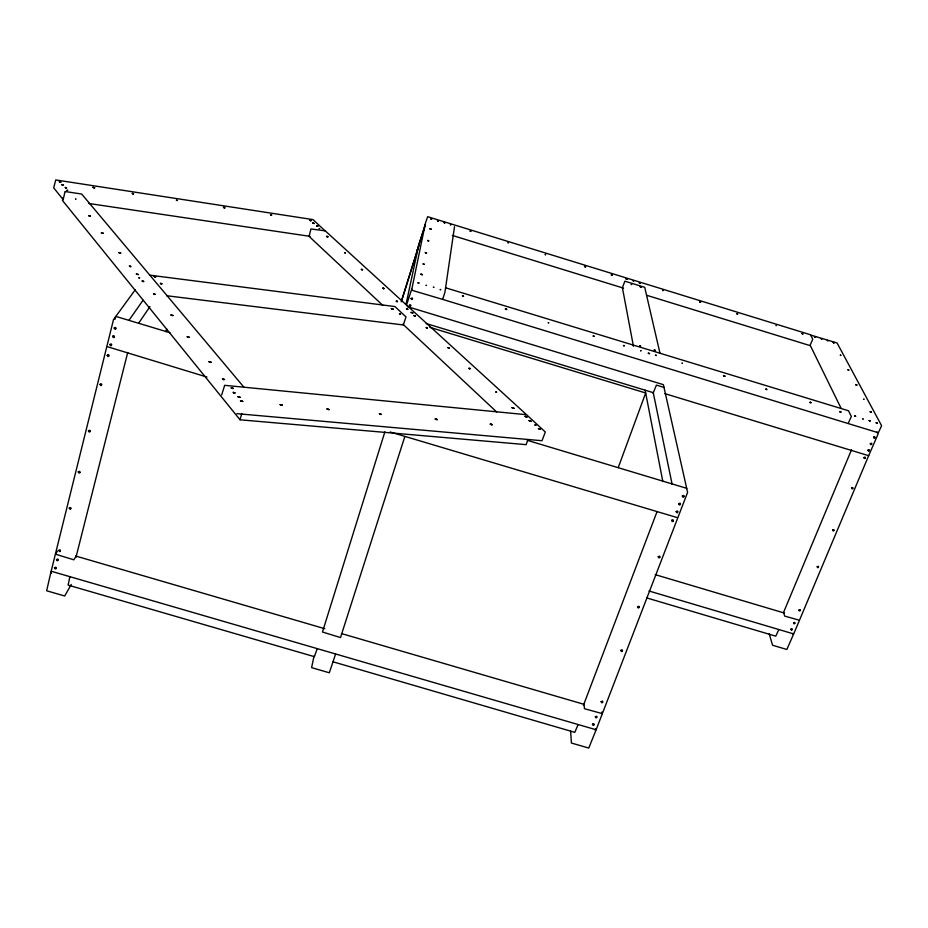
<?xml version="1.0" encoding="UTF-8"?>
<svg xmlns="http://www.w3.org/2000/svg" width="928" height="928" viewBox="0 0 928 928"><rect width="100%" height="100%" fill="white"/><g stroke="black" fill="none" stroke-linecap="round" stroke-linejoin="round"><path stroke-width="1.39" d="M595.788 728.932L595.544 729.547M454.511 226.699L444.941 292.204L442.656 299.396L411.614 290.186L425.407 223.242L427.68 216.688L810.515 334.764L812.742 339.23L809.958 345.576L647.036 295.394M595.764 729.292L595.347 730.603M406.035 304.338L418.853 244.482L425.279 224.448M63.081 197.734L62.443 200.46L240.027 419.792L526.141 444.651L527.928 439.501M63.197 199.578L64.983 191.806M314 656.084L311.611 667.638L329.301 672.777L335.53 654.252M417.519 249.4L417.6 249.33M417.101 251.453L417.252 250.954M51.086 571.497L46.644 590.765L64.693 595.996L71.27 584.478M51.226 570.94L55.251 554.7L57.42 551M106.639 347.304L55.39 554.132L73.822 559.816L76.282 555.907M114.991 319.302L115.664 316.622L135.314 289.71M69.832 576.961L68.104 585.104L314.383 656.676L317.156 648.904M75.945 557.403L127.716 352.501M165.938 331.656L166.657 328.848M417.438 249.876L417.53 249.609M221.688 394.899L224.669 385.329L526.57 414.723L545.328 432.019L541.998 440.73L236.86 413.656M240.027 419.792L241.767 413.563M792.999 634.265L793.115 633.372M417.356 249.968L417.612 249.226L417.38 249.968M417.008 251.581L417.264 250.85M595.277 729.744L595.602 728.909M51.527 571.532L50.936 573.469L51.33 572.274M401.174 301.82L418.98 244.888M401.72 300.579L418.586 246.72M418.458 246.314L424.92 226.212M406.51 305.045L411.742 289.084M384.888 431.845L322.457 632.014L340.506 637.571L404.77 436.705M618.257 467.538L645.679 392.985L429.826 327.306M653.08 393.298L656.409 385.108L663.996 387.417L686.755 488.592M583.434 705.315L657.024 511.688M578.016 724.803L574.803 732.354L333.117 661.826M596.031 730.034L588.758 748.061L571.404 743.026L570.639 731.148M596.24 729.512L602.144 714.166L601.97 711.996M677.533 518.497L602.353 713.632L584.466 708.714L583.99 704.039M783.429 612.735L851.544 449.709M778.743 629.752L775.773 636.179L646.514 597.852M793.591 634.16L786.851 649.484L772.537 645.238L769.277 633.905M793.788 633.72L799.286 620.693M463.49 296.276L462.794 296.032L463.35 296.403M138.666 323.176L149.953 306.6M129.004 320.264L143.051 300.243M397.149 301.496L396.476 301.206L397.022 301.623M426.161 252.903L425.128 252.439L426.254 253.042M383.728 288.55L383.02 288.283L383.542 288.689M876.879 423.087L876.508 423.122M362.268 269.677L361.792 269.607M869.327 420.558L869.942 420.72L869.339 420.686M344.949 252.984C344.311 251.952 346.341 253.796 345.112 252.822M319.789 228.613L318.977 228.508M149.791 275.164L394.957 306.565L406.012 316.97L403.286 324.962L166.727 295.742M802.186 333.732C804.657 334.66 800.504 332.758 802.616 334.034M664.831 393.623L868.666 455.683L878.027 434.188L876.995 431.961M224.518 207.779L223.358 207.35L224.506 207.907M775.866 325.438L776.365 325.682M445.591 287.784L848.505 410.779L851.336 416.463L848.122 423.528L442.668 299.396M810.654 335.054L837.068 342.954L881.6 425.72L878.34 432.761L848.633 423.69M631.098 284.548L631.748 284.56M626.458 279.038L627.502 279.34L626.562 279.154M612.062 275.129C609.383 273.98 613.884 276.115 611.726 274.792M584.791 266.672L585.266 266.614M414.92 316.019L414.213 315.74L415.013 316.193M507.744 242.649L508.416 243.008M450.393 224.831L450.3 224.669M438.341 221.084L438.097 220.887M317.62 226.177L317.132 226.061M856.15 384.795L857.089 385.19L856.44 385.062M133.145 193.755L132.924 193.836M62.269 184.718L63.406 185.032L62.222 184.51M833.495 342.548L834.04 342.826L833.321 342.548M827.405 340.53L827.973 340.727M821.408 338.906L821.93 339.068M814.668 336.736L815.086 336.771M656.166 355.505C653.718 354.6 657.859 355.505 655.76 355.505M655.029 350.448L654.542 350.297M426.95 327.978L426.567 327.897M400.397 314.186C401.163 313.977 397.59 313.084 400.56 314.36M407.45 309.36L406.916 309.337M640.007 283.26L639.682 283.017M172.179 315.543L171.738 315.45M611.981 275.152L611.436 275.059M161.449 283.84L160.788 283.574L161.553 284.014M450.811 224.866L450.637 224.518M271.034 215.029L270.999 214.913M224.066 207.524L225.04 207.86L224.112 207.338M75.876 199.172C76.34 199.253 75.284 198.476 75.574 199.114M93.983 187.746L93.693 187.688M62.675 185.008L61.584 184.544L62.478 184.974M862.982 419.004C863.26 418.563 861.903 418.551 863.202 419.166M223.648 379.552L223.045 379.169L224.611 379.517L222.384 378.96L223.613 379.738M682.382 363.289C681.732 362.79 681.976 362.929 682.266 363.37M648.881 353.522L649.148 353.684M593.491 336.342L593.491 336.238M154.547 294.35L154.326 294.304M414.77 316.019C417.264 316.39 411.997 314.662 414.561 316.088M142.912 281.486L143.921 281.509L141.903 280.987L143.318 281.439L142.692 281.428M397.01 301.496C399.214 301.519 393.89 300.428 397.254 301.67M161.356 283.84C164.175 284.026 158.27 282.611 161.124 283.782M130.28 266.533L129.955 266.44M383.531 288.562C385.92 288.875 380.874 287.344 383.252 288.492M362.071 269.688C364.321 269.793 359.136 268.598 362.082 269.793M326.83 236.628L327.665 236.721L327.027 236.605M428.063 240.735L428.342 240.665M271.266 214.994C273.331 215.052 268.505 214.066 271.463 215.122M132.982 193.743C135.372 193.836 129.897 192.734 133.156 193.882M470.519 231.258L471.111 231.339L470.403 230.921M65.981 187.862L65.598 187.746M176.923 200.494C174.963 199.45 178.547 201.353 176.749 200.065M59.612 181.586L61.004 182.132L60.088 182.074M444.384 222.569L444.616 222.871M88.926 203.499L310.033 236.362M380.387 414.352L379.877 413.992L381.396 414.433L379.297 413.702L380.236 414.491M328.118 409.503L327.99 409.48M65.331 191.562L81.676 194.033L243.971 387.254M876.693 423.087C878.862 423.412 873.816 421.811 876.925 423.249M154.431 294.338C157.574 294.628 151.16 292.97 154.489 294.489M840.014 411.893L840.408 412.078M854.92 416.057L855.106 416.22M448.653 348.035L449.523 348.128L447.679 347.49L448.537 348.139M139.351 278.029C137.704 277.449 140.917 277.692 139.13 278.11M426.764 327.955C429.397 328.315 423.818 326.656 426.892 328.118M407.276 309.337C409.874 309.743 404.689 308.084 407.079 309.279M648.974 353.545C651.282 353.939 646.48 352.338 648.788 353.487M593.758 336.33C595.973 336.551 590.95 335.182 593.92 336.481M654.623 350.436C657.291 350.888 652.697 349.241 654.426 350.355M426.346 285.476C426.81 285.116 425.824 285.232 426.161 285.418M433.515 287.332C434.942 287.587 433.016 286.903 433.434 287.297M463.559 296.438L462.318 295.846L463.13 296.345M421.695 274.595L421.509 274.537M833.75 342.513C835.908 343.441 831.906 341.516 833.553 342.583M423.713 264.283C426.045 264.642 421.335 263.192 423.539 264.225M327.364 236.733L328.152 236.837L327.34 236.524M313.548 223.393L313.455 223.37M428.318 240.828C430.511 241.187 426.103 239.795 428.144 240.77M639.879 283.237C641.886 283.597 637.71 282.228 639.717 283.191M585.208 266.754C587.238 267.16 583.167 265.71 584.976 266.672M430.801 218.846L431.543 219.078M444.512 222.766C446.6 223.126 442.401 221.792 444.35 222.72M233.949 393.066L235.248 392.915L232.998 392.347L234.587 392.834L233.914 392.857M469.626 368.648L469.417 368.567M129.955 266.591C133.423 266.893 127.298 265.234 130.059 266.475M840.536 412.032C842.914 412.67 838.355 410.698 840.269 411.916M855.001 416.092L855.79 416.243L854.491 415.964M89.436 216.096C92.661 216.514 87.162 214.797 89.448 215.98M67.048 190.402C68.66 190.507 66.828 189.95 67.071 190.298M640.401 346.237L639.763 346.028M870.452 412.067L871.044 412.113L870.441 411.951M810.55 402.427C808.288 401.65 813.299 403.204 810.318 402.636M863.922 399.249C864.362 398.97 863.272 398.878 863.817 399.295M425.859 252.857L426.683 252.973L425.778 252.834M327.41 236.362L326.482 236.315L327.271 236.71M423.62 264.26L423.458 264.19M310.323 220.168L311.263 220.678L310.346 220.632M545.444 254.585L545.583 254.852M663.091 290.499C662.488 290.719 663.45 290.162 663.056 290.65M430.395 228.717L431.311 229.204L430.325 229.088M640.946 286.717L639.879 286.566L640.854 287.054M75.887 556.081L324.823 628.72M341.516 633.58L583.503 704.19M51.469 571.312L595.834 729.686M649.008 590.997L793.44 633.87M655.168 574.618L784.206 613.002M206.944 377.058L106.836 346.527L113.518 319.557L115.965 316.448L169.986 332.723M390.108 431.984L677.811 517.766L687.602 492.35L686.662 488.302L527.371 440.336M426.184 323.536L653.254 392.66L672.139 484.335M407.357 306.611L663.381 384.656L664.088 387.707M452.354 235.434L623.558 288.156M821.779 338.836L821.28 339.01M814.946 336.864L815.642 337.015L814.656 336.818M736.658 313.722L737.83 314L737.215 313.571M700.06 302.122C702.113 302.516 697.67 301.229 700.64 301.983M633.488 280.917C634.532 281.254 632.525 280.511 633.372 281.103M840.594 355.227C841.696 355.969 839.388 354.392 840.629 355.47M545.56 254.469L545.096 254.597M438.318 220.806L437.39 220.667L438.062 221.119M430.441 229.054L429.803 228.729L430.72 228.984M856.567 384.784L855.535 384.598L856.544 384.958M870.684 412.067C873.202 412.809 868.631 410.779 870.51 411.986M317.214 226.096C315.091 225.075 320.079 226.652 317.051 226.13M869.571 420.686L870.441 420.871L869.142 420.581M640.297 345.738C638.046 345.761 642.454 346.33 639.891 345.97M766.238 389.412C768.871 389.992 763.674 388.124 766.412 389.574M724.49 375.782L723.538 375.678L724.13 376.037M640.923 350.912C641.619 350.54 640.83 350.54 640.726 350.819M624.115 345.448C621.946 345.529 626.098 345.993 623.778 345.726M548.274 322.851C549.585 322.979 548.274 322.48 548.297 322.758M506.247 309.036L505.192 308.954L506.27 309.256M505.806 309.384L506.862 309.465L505.83 309.291M440.301 289.722C441.658 289.478 439.768 289.374 440.359 289.629M418.482 282.669C420.906 284.038 416.301 281.892 418.308 283.017M65.436 187.804C69.032 188.5 63.498 186.621 65.679 187.781M89.204 216.015L90.039 216.004L89.366 215.934M469.371 368.694C472.839 369.274 466.946 367.221 469.522 368.613M495.854 392.115C497.826 392.474 495.656 391.314 495.888 391.964M535.166 425.244C538.124 425.743 533.658 424.05 535.189 425.094M815.178 336.655L814.494 336.736M736.844 313.734L737.052 313.826M848.03 369.854L849.05 370.144L847.856 369.866M640.668 286.764L641.341 287.065L640.738 286.798M469.986 231.153L470.136 231.13M431.288 218.788C433.225 219.588 429.536 217.871 431.021 218.857M810.643 402.462L810.132 402.543M724.397 375.944L725.186 376.304L724.026 376.107M828.124 340.611L827.405 340.588M526.257 414.433L325.276 230.863L310.95 228.961L309.082 236.385L382.858 305.44M402.891 324.185L496.689 411.986M63.243 199.682L53.685 187.85L55.773 179.939L312.956 219.6L325.229 230.956M810.225 345.344L841.081 408.274M868.666 455.683L799.472 620.24L784.728 616.111L783.58 612.573M659.97 353.22L644.728 287.297L624.88 281.184L622.398 287.668L633.441 346.306M645.134 390.189L662.836 481.539M242.765 401.464L240.491 400.896L242.765 401.464M242.092 401.383L241.129 401.151L242.092 401.383M239.54 397.254L238.589 397.01L239.54 397.3M240.213 397.323L237.951 396.766L240.213 397.323M232.777 388.403L231.861 388.124L232.673 388.507M233.438 388.484L231.188 387.916L233.438 388.484M211.178 362.268L208.986 361.711L211.178 362.268M54.45 567.785C55.808 571.428 57.385 565.407 54.45 567.785M55.03 567.936L55.866 568.18L55.03 567.936M56.48 559.584C57.849 563.238 59.427 557.194 56.48 559.584M57.072 559.723L57.861 560.06L57.107 559.63M58.754 550.432C60.123 554.086 61.712 548.03 58.754 550.432M59.346 550.571L60.181 550.814L59.346 550.571M210.528 362.187L209.6 361.955L210.528 362.233M69.264 508.115C70.632 511.85 72.245 505.679 69.264 508.115M69.855 508.266L70.656 508.614L69.89 508.173M78.254 471.911C79.634 475.693 81.27 469.429 78.254 471.911M78.857 472.062L79.704 472.317L78.857 472.062M88.45 430.859C89.83 434.71 91.501 428.342 88.45 430.859M89.053 431.021L89.912 431.276L89.053 431.021M99.992 384.389C101.372 388.298 103.078 381.814 99.992 384.389M100.595 384.54L101.465 384.807L100.595 384.54M107.219 355.296C108.599 359.252 110.328 352.686 107.219 355.296M107.834 355.459L108.657 355.818L107.868 355.354M109.898 344.508C111.279 348.487 113.019 341.887 109.898 344.508M110.513 344.671L111.383 344.926L110.513 344.671M112.578 336.342C113.958 340.332 115.698 333.709 112.578 336.342M113.181 336.504L114.063 336.76L113.181 336.504M114.202 328.025C115.582 332.027 117.334 325.392 114.202 328.025M114.805 328.187L115.64 328.558L114.852 328.083M189.324 337.363L187.189 336.818L189.324 337.363M188.697 337.282L187.792 337.05L188.697 337.282M173.002 315.532L170.903 314.998L173.002 315.532M409.341 305.358C410.315 308.653 412.009 303.178 409.341 305.358M409.828 305.498L410.536 305.706L409.828 305.498M411.104 298.491C412.078 301.797 413.772 296.31 411.104 298.491M411.591 298.63L412.299 298.851L411.591 298.63M155.15 276.73L154.315 276.509L155.15 276.73M155.753 276.811L153.758 276.289L155.753 276.811M592.447 724.292C593.502 727.749 595.544 722.019 592.447 724.292M592.992 724.432L593.804 724.664L592.992 724.432M595.335 716.776C596.379 720.244 598.432 714.49 595.335 716.776M595.88 716.915L596.681 717.147L595.927 716.822M601.135 701.661C602.179 705.152 604.244 699.364 601.135 701.661M601.692 701.8L602.492 702.032L601.692 701.8M620.809 650.412C621.853 653.973 623.976 648.057 620.809 650.412M621.366 650.551L622.178 650.783L621.366 650.551M637.548 606.831C638.58 610.462 640.749 604.43 637.548 606.831M638.104 606.97L638.928 607.214L638.104 606.97M658.23 556.73C659.263 560.442 661.478 554.271 658.23 556.73M658.787 556.87L659.622 557.125L658.787 556.87M671.594 520.376C672.626 524.146 674.888 517.894 671.594 520.376M672.162 520.527L673.009 520.782L672.162 520.527M138.388 274.572L136.381 274.05L138.388 274.572M676.164 511.583C677.196 515.365 679.458 509.089 676.164 511.583M676.732 511.734L677.568 511.989L676.779 511.641M678.728 503.765C679.76 507.558 682.034 501.259 678.728 503.765M679.296 503.916L680.143 504.171L679.354 503.823M682.347 496.028C683.379 499.832 685.653 493.51 682.347 496.028M682.915 496.178L683.762 496.434L682.915 496.178M790.853 629.277C791.619 632.2 793.498 627.351 790.853 629.277M791.294 629.393L791.978 629.509L791.294 629.393M793.544 622.897C794.31 625.832 796.189 620.96 793.544 622.897M793.985 623.013L794.67 623.129L793.985 623.013M798.938 610.079C799.704 613.037 801.595 608.142 798.938 610.079M799.379 610.206L800.052 610.404L799.426 610.125M817.185 566.741C817.951 569.746 819.876 564.758 817.185 566.741M817.638 566.857L818.31 567.066L817.684 566.788M832.648 530.027C833.402 533.066 835.374 528.009 832.648 530.027M833.1 530.143L833.773 530.352L833.147 530.074M851.556 487.966C852.31 491.063 854.317 485.912 851.556 487.966M852.02 488.093L852.693 488.302L852.066 488.012M863.875 457.562C864.629 460.706 866.659 455.486 863.875 457.562M864.339 457.69L865.047 457.817L864.339 457.69M867.958 450.219C868.701 453.374 870.742 448.131 867.958 450.219M868.411 450.347L869.13 450.474L868.411 450.347M870.336 443.7C871.09 446.844 873.132 441.6 870.336 443.7M870.8 443.828L871.508 443.944L870.8 443.828M120.733 253.031L118.749 252.59L120.733 253.031M873.596 437.25C874.338 440.406 876.392 435.139 873.596 437.25M874.06 437.378L874.744 437.587L874.106 437.297M626.064 278.852L627.073 279.247L626.122 278.818M103.321 233.322L101.384 232.893L103.321 233.322M101.941 233.032L102.741 233.276L101.976 233.009M94.691 187.769L92.881 187.352L94.691 187.769M540.456 429.188L538.426 428.574L540.456 429.188M539.852 429.061L538.994 428.794L539.841 429.096M530.422 421.068L529.586 420.767L530.41 421.103M531.025 421.196L529.006 420.581L531.025 421.196M526.489 416.823L525.654 416.533L526.478 416.858M527.081 416.95L525.074 416.347L527.081 416.95M60.459 182.05L59.172 181.702L60.459 182.074M514.042 408.332L512.047 407.728L514.042 408.332M513.451 408.204L512.604 407.949L513.451 408.204M491.678 424.583L490.796 424.328L491.678 424.583M492.281 424.722L490.216 424.096L492.281 424.722M436.694 419.491L435.824 419.178L436.694 419.491M437.32 419.618L435.209 418.992L437.32 419.618M412.856 313.003L411.092 312.388L412.856 313.003M329.15 409.596L326.958 408.935L329.15 409.596M422.46 274.688L420.836 274.131L422.46 274.688M392.602 309.024L391.848 308.769L392.602 309.024M393.136 309.14L391.326 308.583L393.136 309.14M281.694 405.107L280.743 404.875L281.694 405.107M282.356 405.246L280.117 404.585L282.356 405.246M314.325 223.497L312.69 223.056L314.325 223.497M310.776 220.574L309.627 220.18L310.752 220.597"/></g></svg>
